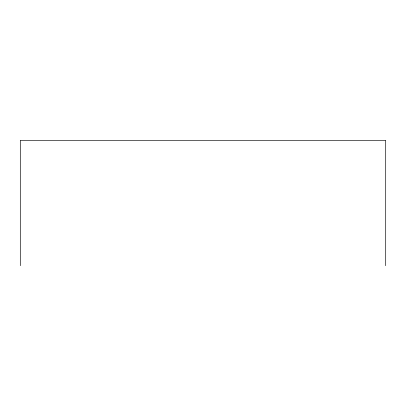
<?xml version="1.0" encoding="UTF-8"?>
<svg xmlns="http://www.w3.org/2000/svg" width="406" height="406" viewBox="0 0 406 406"><rect width="100%" height="100%" fill="white"/><g stroke="black" fill="none" stroke-linecap="round" stroke-linejoin="round"><path stroke-width="0.61" d="M385.7 265.681L385.7 140.319L20.3 140.319L20.3 265.681"/></g></svg>
